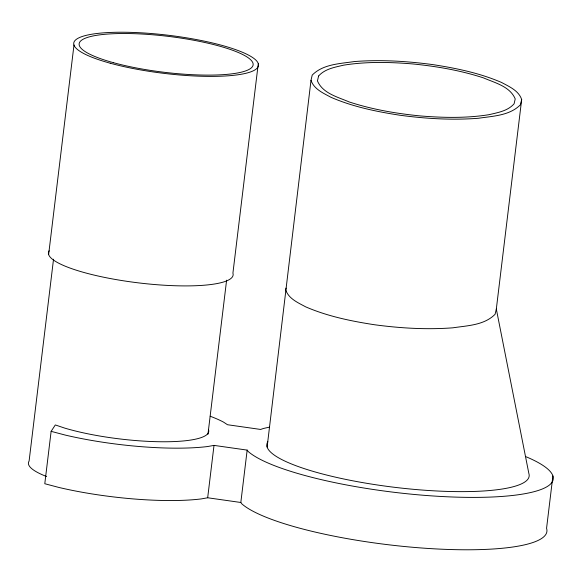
<?xml version="1.0" encoding="UTF-8"?>
<svg xmlns="http://www.w3.org/2000/svg" width="582" height="582" viewBox="0 0 582 582"><rect width="100%" height="100%" fill="white"/><g stroke="black" fill="none" stroke-linecap="round" stroke-linejoin="round"><path stroke-width="0.87" d="M267.123 447.056L310.999 80.323L312.214 75.1C323.068 64.049 339.997 63.744 354.387 61.547C380.563 59.56 406.869 61.125 432.848 64.617C456.288 68.225 479.772 73.063 501.633 82.506C509.286 86.667 518.657 90.581 521.676 99.515L496.322 309.035L495.1 314.258C484.246 325.309 467.324 325.614 452.927 327.812C426.759 329.798 400.452 328.233 374.473 324.741C351.033 321.133 327.55 316.295 305.681 306.852C298.028 302.691 288.665 298.777 285.646 289.843L286.046 288.105M48.633 254.516L73.994 44.996M53.529 259.208L29.1 461.068A87.62 18.071 6.9 0 0 46.64 476.534M208.56 429.749A87.62 18.071 6.9 0 1 160.617 441.753A87.62 18.071 6.9 0 1 64.697 428.097L55.312 424.94L51.129 431.349L44.792 483.729L58.993 487.476A114.581 23.629 6.9 0 0 201.328 498.905L207.672 497.77L240.824 502.484L241.85 503.874A156.369 32.243 6.9 0 0 417.672 547.691A156.369 32.243 6.9 0 0 546.563 528.325L552.9 475.945M207.963 434.274L226.609 280.175M258.277 63.627L232.916 273.147A93.011 19.177 6.9 0 1 138.189 282.837A93.011 19.177 6.9 0 1 49.143 250.791M207.672 497.77L214.009 445.39L247.161 450.104L248.187 451.494A156.369 32.243 6.9 0 0 463.221 497.304A156.369 32.243 6.9 0 0 526.121 456.775M240.824 502.484L247.161 450.104M521.676 99.515L520.453 104.738C509.599 115.789 492.678 116.094 478.288 118.284C452.112 120.27 425.806 118.713 399.827 115.221C376.387 111.613 352.903 106.775 331.042 97.332C323.388 93.164 314.018 89.257 310.999 80.323M214.009 445.39L207.665 446.525A114.581 23.629 6.9 0 1 65.337 435.096L51.129 431.349M496.322 309.035L528.863 473.515A132.107 27.238 6.9 0 1 394.32 487.279A132.107 27.238 6.9 0 1 267.844 441.76M269.597 427.152A156.369 32.243 6.9 0 0 263.144 428.57L260.634 429.451L227.489 424.729L223.575 422.139A114.581 23.629 6.9 0 0 210.175 416.232M318.594 76.009L317.445 80.905C322.704 93.44 337.786 97.012 349.149 101.937C372.167 109.467 396.146 113.541 420.204 115.927C443.091 117.782 466.255 118.328 488.996 114.683C497.836 112.581 507.744 110.995 514.081 103.829L515.223 98.925C509.97 86.391 494.889 82.826 483.526 77.901C460.508 70.371 436.522 66.297 412.471 63.911C389.584 62.056 366.42 61.503 343.678 65.155C334.832 67.25 324.931 68.843 318.594 76.009M110.245 63.22A93.011 19.177 6.9 0 0 257.768 67.352A93.011 19.177 6.9 0 0 130.383 32.359A93.011 19.177 6.9 0 0 110.245 63.22M113.49 62.703A87.62 18.071 6.9 0 0 252.457 66.595A87.62 18.071 6.9 0 0 132.456 33.632A87.62 18.071 6.9 0 0 113.49 62.703"/></g></svg>
